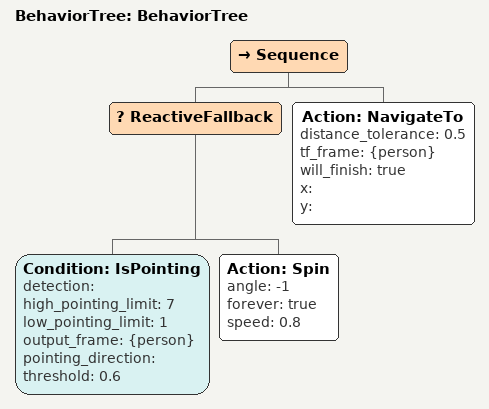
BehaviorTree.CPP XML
<?xml version="1.0"?>
<root main_tree_to_execute="BehaviorTree">
    <BehaviorTree ID="BehaviorTree">
        <Sequence>
            <ReactiveFallback>
                <Condition ID="IsPointing" detection="" high_pointing_limit="7" low_pointing_limit="1" output_frame="{person}" pointing_direction="" threshold="0.6"/>
                <Action ID="Spin" angle="-1" forever="true" speed="0.8"/>
            </ReactiveFallback>
            <Action ID="NavigateTo" distance_tolerance="0.5" tf_frame="{person}" will_finish="true" x="" y=""/>
        </Sequence>
    </BehaviorTree>
</root>
